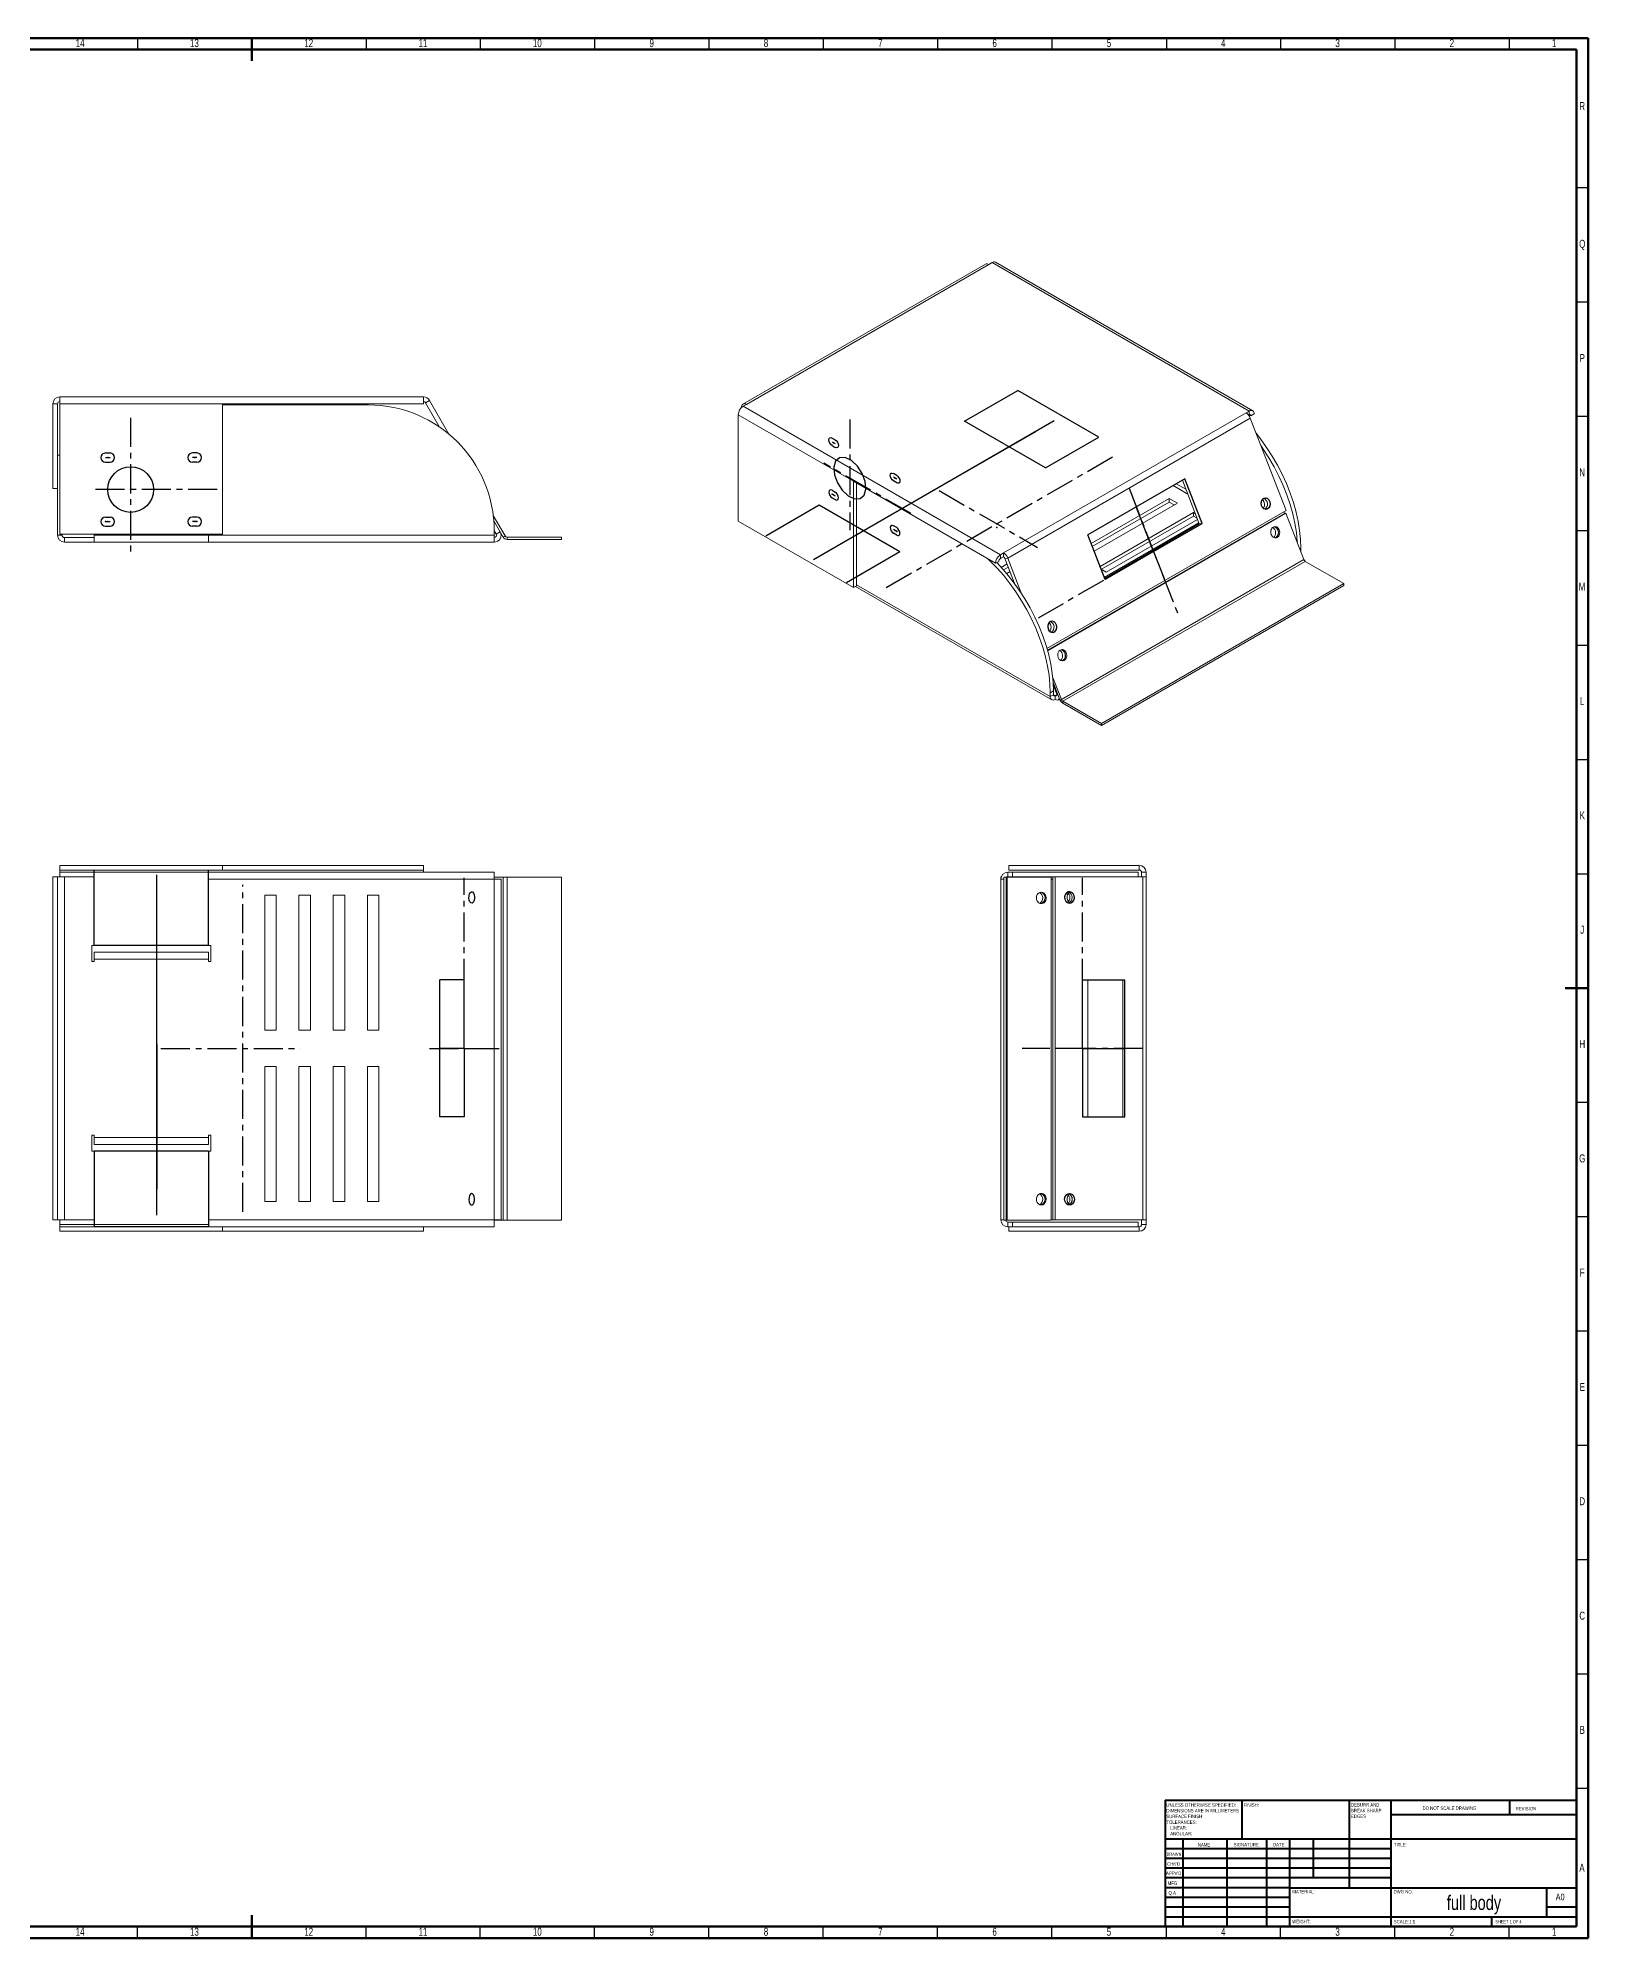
# Model space of a CAD drawing. Header units: millimetres. Extents: x 15 to 1184, y 5 to 836.
# Drawn here: x 506 to 1184, y 5 to 836 of the extents above; entities that cross this region are included whole.
import ezdxf

# ---------------------------------------------------------------- set-up
doc = ezdxf.new("R2010")
doc.units = ezdxf.units.MM
doc.header["$PDSIZE"] = -1
doc.linetypes.add('CENTERX2', pattern=[20.32, 12.7, -2.54, 2.54, -2.54])
doc.styles.add('SLDTEXTSTYLE0', font='TXT', dxfattribs={"width": 0.75})
doc.styles.add('SLDTEXTSTYLE1', font='TXT', dxfattribs={"width": 0.686449})
doc.styles.add('SLDTEXTSTYLE2', font='TXT', dxfattribs={"width": 0.6875})

# ---------------------------------------------------------------- blocks, each defined once
blk = doc.blocks.new('SW_NOTE_0')
at = {"color": 0, "linetype": 'Continuous', "lineweight": 0, "char_height": 1.5, "attachment_point": 1, "style": 'SLDTEXTSTYLE0'}
for s, insert in [('UNLESS OTHERWISE SPECIFIED:', (0, 1.93)), ('TOLERANCES:', (0, -5.57)), ('SURFACE FINISH:', (0, -3.07)), ('DIMENSIONS ARE IN MILLIMETERS', (0, -0.57)), ('LINEAR:', (1.69, -8.07)), ('ANGULAR:', (1.69, -10.57))]:
    blk.add_mtext(s, dxfattribs=dict(at, insert=insert))
blk = doc.blocks.new('SW_NOTE_1')
at = {"color": 0, "linetype": 'Continuous', "lineweight": 0, "char_height": 1.5, "attachment_point": 1, "style": 'SLDTEXTSTYLE0'}
for s, insert in [('DEBURR AND', (0, 1.93)), ('BREAK SHARP', (0, -0.57)), ('EDGES', (0, -3.07))]:
    blk.add_mtext(s, dxfattribs=dict(at, insert=insert))

msp = doc.modelspace()

# ---------------------------------------------------------------- linework, layer by layer
at = {"color": 7, "linetype": 'Continuous', "lineweight": 60}
for p, q in [((15, 836), (1184, 836)), ((1184, 836), (15, 836)), ((20, 831), (1179, 831)), ((1179, 831), (20, 831)), ((599.5, 836), (599.5, 826)), ((599.5, 836), (599.5, 826)), ((1179, 831), (1179, 10)), ((1184, 836), (1184, 5)), ((1184, 420.5), (1174, 420.5)), ((1179, 10), (1179, 65.25)), ((1179, 65.25), (1179, 10)), ((1179, 10), (20, 10)), ((599.5, 5), (599.5, 15)), ((991.8, 10), (1179, 10)), ((1184, 5), (15, 5))]:
    msp.add_line(p, q, dxfattribs=at)
at = {"color": 7, "linetype": 'Continuous', "lineweight": 30}
for p, q in [((549.5, 836), (549.5, 831)), ((649.5, 836), (649.5, 831)), ((699.5, 836), (699.5, 831)), ((749.5, 836), (749.5, 831)), ((799.5, 836), (799.5, 831)), ((849.5, 836), (849.5, 831)), ((899.5, 836), (899.5, 831)), ((949.5, 836), (949.5, 831)), ((999.6, 836), (999.6, 831)), ((1049.5, 836), (1049.5, 831)), ((1099.5, 836), (1099.5, 831)), ((1149.5, 836), (1149.5, 831)), ((1184, 770.5), (1179, 770.5)), ((1184, 720.5), (1179, 720.5)), ((1184, 670.5), (1179, 670.5)), ((1184, 620.5), (1179, 620.5)), ((1179, 570.5), (1184, 570.5)), ((1179, 520.5), (1184, 520.5)), ((1179, 470.5), (1184, 470.5)), ((1179, 370.5), (1184, 370.5)), ((1179, 320.5), (1184, 320.5)), ((1179, 270.5), (1184, 270.5)), ((1179, 220.5), (1184, 220.5)), ((1179, 170.5), (1184, 170.5)), ((1179, 120.5), (1184, 120.5)), ((1179, 70.5), (1184, 70.5)), ((549.5, 5), (549.5, 10)), ((649.5, 5), (649.5, 10)), ((699.5, 5), (699.5, 10)), ((749.5, 5), (749.5, 10)), ((799.5, 5), (799.5, 10)), ((849.5, 5), (849.5, 10)), ((899.5, 5), (899.5, 10)), ((949.5, 5), (949.5, 10)), ((999.6, 5), (999.6, 10)), ((1049.5, 5), (1049.5, 10)), ((1099.5, 5), (1099.5, 10)), ((1149.5, 5), (1149.5, 10))]:
    msp.add_line(p, q, dxfattribs=at)
at = {"color": 7, "linetype": 'Continuous', "lineweight": 15}
for p, q in [((920.43, 737.11), (814.36, 675.88)), ((921.93, 736.97), (815.86, 675.73)), ((923.34, 737.78), (921.93, 736.97)), ((1035.85, 672.83), (923.34, 737.78)), ((1037.35, 672.98), (924.84, 737.93)), ((514.56, 676), (512.56, 676)), ((512.56, 676), (512.56, 639)), ((514.56, 676), (514.56, 639)), ((515.56, 676), (515.56, 679)), ((515.56, 679), (674.67, 679)), ((515.56, 619), (515.56, 676)), ((586.75, 676), (515.56, 676)), ((586.75, 676), (586.75, 619)), ((674.67, 676), (586.75, 676)), ((586.75, 675.5), (650.56, 675.5)), ((674.67, 679), (674.67, 676)), ((675.53, 676.5), (677.27, 677.5)), ((681.69, 665.84), (675.53, 676.5)), ((685.79, 662.73), (677.27, 677.5)), ((813.74, 674.51), (813.74, 674.37)), ((814.45, 674.92), (815.86, 675.73)), ((814.45, 674.92), (926.96, 609.97)), ((862.67, 642.18), (812.33, 671.24)), ((812.33, 624.7), (812.33, 671.24)), ((928.37, 610.78), (1034.44, 672.01)), ((1036.28, 669.73), (930.21, 608.5)), ((1035.85, 672.83), (1034.44, 672.01)), ((1035.85, 671.2), (1035.54, 671.02)), ((1035.85, 671.2), (1035.85, 672.83)), ((1035.85, 671.2), (1036.56, 670.79)), ((1036.28, 669.73), (1051.93, 629.39)), ((1036.56, 670.79), (1037.98, 671.61)), ((514.56, 653.5), (514.56, 618.5)), ((514.56, 653.5), (515.56, 653.5)), ((924.84, 606.29), (862.67, 642.18)), ((862.67, 642.18), (862.67, 595.64)), ((864.09, 641.37), (864.09, 596.46)), ((1007.62, 643.2), (965.2, 618.71)), ((1013.98, 623.54), (1006.59, 642.6)), ((1015.21, 623.65), (1007.62, 643.2)), ((512.56, 639), (514.56, 639)), ((966.67, 614.91), (1000.86, 634.65)), ((967.19, 613.58), (1000.86, 633.02)), ((1004.4, 632.61), (967.96, 611.58)), ((1000.86, 634.65), (1004.4, 632.61)), ((1000.86, 634.65), (1000.86, 633.02)), ((1000.86, 633.02), (1002.98, 631.79)), ((710.33, 618.22), (705.14, 627.21)), ((709.47, 617.72), (705.39, 624.79)), ((862.67, 595.64), (812.33, 624.7)), ((1051.93, 629.39), (947.34, 569.01)), ((947.58, 568.19), (1051.27, 628.05)), ((947.65, 567.93), (1051.88, 628.11)), ((970.55, 604.91), (1011.47, 628.53)), ((971.16, 603.63), (1011.47, 626.9)), ((972.41, 600.11), (1013.8, 624.01)), ((1013.98, 623.54), (972.59, 599.64)), ((1015.21, 623.65), (972.78, 599.16)), ((1013.24, 625.47), (973.28, 602.4)), ((1011.47, 628.53), (1012.22, 628.1)), ((1011.47, 628.53), (1011.47, 626.9)), ((1011.47, 626.9), (1013.03, 625.99)), ((1013.98, 623.54), (1015.21, 623.65)), ((1050.89, 628.79), (1051.2, 628.01)), ((1051.88, 628.11), (1051.27, 628.05)), ((1051.88, 628.11), (1059.73, 607.87)), ((516.56, 618.5), (514.56, 618.5)), ((586.75, 619), (515.56, 619)), ((516.56, 619), (516.56, 618.5)), ((517.56, 617.5), (517.56, 615.5)), ((530.56, 617.5), (517.56, 617.5)), ((530.56, 615.5), (517.56, 615.5)), ((530.56, 618.5), (530.56, 619)), ((530.56, 618.5), (580.56, 618.5)), ((530.56, 617.5), (530.56, 618.5)), ((530.56, 615.5), (530.56, 617.5)), ((580.56, 615.5), (530.56, 615.5)), ((580.56, 618.5), (580.56, 619)), ((580.56, 618.5), (705.56, 618.5)), ((580.56, 615.5), (580.56, 618.5)), ((705.56, 615.5), (580.56, 615.5)), ((705.56, 620.5), (705.56, 618.5)), ((706.42, 619), (705.56, 620.5)), ((705.56, 618.5), (705.56, 615.5)), ((706.42, 619), (708.15, 620)), ((710.33, 618.22), (709.47, 617.72)), ((735.05, 617.72), (711.2, 617.72)), ((711.2, 617.72), (711.2, 616.72)), ((735.05, 616.72), (711.2, 616.72)), ((735.05, 616.72), (735.05, 617.72)), ((972.78, 599.16), (965.2, 618.71)), ((1047.49, 617.5), (1048.1, 617.56)), ((926.25, 607.11), (924.84, 606.29)), ((926.96, 609.97), (928.37, 610.78)), ((926.96, 608.33), (926.96, 609.97)), ((926.96, 608.33), (928.37, 609.15)), ((928.37, 609.15), (928.37, 610.78)), ((928.99, 608.39), (930.21, 608.5)), ((933.34, 597.18), (928.99, 608.39)), ((936.24, 592.96), (930.21, 608.5)), ((1059.73, 607.87), (953.67, 546.64)), ((954.28, 545.88), (1060.35, 607.11)), ((1058.4, 611.3), (1058.4, 612.87)), ((1060.35, 607.11), (1077.21, 597.38)), ((927.39, 604.48), (929.93, 605.95)), ((928.35, 603.41), (930.45, 604.62)), ((931.23, 602.62), (929.75, 601.77)), ((973.28, 602.4), (971.01, 603.72)), ((864.09, 596.46), (862.67, 595.64)), ((863.56, 596.15), (949.42, 546.59)), ((1077.21, 597.38), (971.14, 536.15)), ((1077.21, 596.56), (971.14, 535.33)), ((1077.21, 596.56), (1077.21, 597.38)), ((954.29, 563.7), (953.93, 563.55)), ((954.9, 563.76), (954.29, 563.7)), ((950.21, 550.41), (948.8, 549.59)), ((948.8, 549.59), (948.8, 547.96)), ((950.21, 548.78), (948.8, 547.96)), ((953.67, 546.64), (949.89, 556.37)), ((953.05, 546.59), (950.08, 554.26)), ((951.53, 549.24), (950.16, 552.78)), ((950.21, 550.41), (950.21, 548.78)), ((950.92, 548.37), (950.92, 546.74)), ((952.42, 546.59), (952.94, 546.89)), ((953.67, 546.64), (953.05, 546.59)), ((971.14, 536.15), (954.28, 545.88)), ((954.28, 545.88), (954.28, 545.06)), ((971.14, 535.33), (954.28, 545.06)), ((971.14, 535.33), (971.14, 536.15)), ((586.75, 474.1), (515.56, 474.1)), ((515.56, 474.1), (515.56, 472.1)), ((586.75, 472.1), (586.75, 474.1)), ((674.67, 474.1), (586.75, 474.1)), ((674.67, 472.1), (674.67, 474.1)), ((930.74, 472.1), (930.74, 474.1)), ((987.74, 474.1), (930.74, 474.1)), ((987.74, 472.1), (987.74, 474.1)), ((512.56, 469.1), (512.56, 319.1)), ((512.56, 469.1), (514.56, 469.1)), ((514.56, 319.1), (514.56, 469.1)), ((514.56, 469.1), (517.56, 469.1)), ((586.75, 472.1), (515.56, 472.1)), ((515.56, 472.1), (515.56, 471.1)), ((515.56, 471.1), (515.56, 469.1)), ((517.56, 469.1), (517.56, 319.1)), ((530.56, 469.1), (517.56, 469.1)), ((530.56, 439.1), (530.56, 469.1)), ((580.56, 471.1), (705.56, 471.1)), ((580.56, 468.1), (580.56, 471.1)), ((705.56, 468.1), (580.56, 468.1)), ((580.56, 439.1), (580.56, 468.1)), ((674.67, 472.1), (586.75, 472.1)), ((674.67, 471.1), (674.67, 472.1)), ((705.56, 471.1), (705.56, 468.1)), ((709.47, 469), (705.56, 469)), ((705.56, 319.1), (705.56, 468.1)), ((705.56, 468.1), (708.56, 468.1)), ((708.56, 319.1), (708.56, 468.1)), ((709.47, 469), (711.2, 469)), ((709.47, 319), (709.47, 469)), ((735.05, 469), (711.2, 469)), ((711.2, 319), (711.2, 469)), ((735.05, 319), (735.05, 469)), ((927.24, 469.1), (927.41, 469.1)), ((927.24, 468.1), (927.24, 469.1)), ((927.24, 468.1), (928.46, 468.1)), ((927.24, 319.1), (927.24, 468.1)), ((928.46, 319), (928.46, 469)), ((928.46, 469), (929.46, 469)), ((929.46, 319), (929.46, 469)), ((929.96, 469), (929.46, 469)), ((929.96, 319), (929.96, 469)), ((929.96, 469), (949.19, 469)), ((930.24, 469.1), (930.24, 471.1)), ((932.24, 471.1), (930.24, 471.1)), ((932.24, 469.1), (930.24, 469.1)), ((987.74, 472.1), (930.74, 472.1)), ((932.24, 469.1), (932.24, 471.1)), ((932.24, 471.1), (987.24, 471.1)), ((974.47, 469.1), (932.24, 469.1)), ((949.19, 469), (949.19, 319)), ((949.19, 468.1), (949.9, 468.1)), ((949.9, 319.1), (949.9, 469.1)), ((950.9, 319.1), (950.9, 469.1)), ((974.47, 469.1), (989.24, 469.1)), ((987.24, 471.1), (987.24, 469.1)), ((988.74, 471.1), (990.74, 471.1)), ((988.74, 471.1), (988.74, 469.1)), ((989.24, 319.1), (989.24, 469.1)), ((989.24, 469.1), (990.74, 469.1)), ((990.74, 471.1), (990.74, 469.1)), ((990.74, 469.1), (990.74, 319.1)), ((610.18, 461.1), (605.18, 461.1)), ((605.18, 461.1), (605.18, 402.1)), ((610.18, 402.1), (610.18, 461.1)), ((625.18, 461.1), (620.18, 461.1)), ((620.18, 461.1), (620.18, 402.1)), ((625.18, 402.1), (625.18, 461.1)), ((640.18, 461.1), (635.18, 461.1)), ((635.18, 461.1), (635.18, 402.1)), ((640.18, 402.1), (640.18, 461.1)), ((655.18, 461.1), (650.18, 461.1)), ((650.18, 461.1), (650.18, 402.1)), ((655.18, 402.1), (655.18, 461.1)), ((946.53, 459.89), (947.03, 459.89)), ((956.76, 461.81), (956.38, 461.33)), ((529.56, 439.1), (530.56, 439.1)), ((529.56, 432.1), (529.56, 439.1)), ((530.56, 436.1), (580.56, 436.1)), ((530.56, 433.1), (530.56, 436.1)), ((580.56, 433.1), (530.56, 433.1)), ((530.56, 433.1), (530.56, 432.1)), ((580.56, 439.1), (581.56, 439.1)), ((580.56, 436.1), (580.56, 433.1)), ((580.56, 432.1), (580.56, 433.1)), ((581.56, 439.1), (581.56, 432.1)), ((530.56, 432.1), (529.56, 432.1)), ((581.56, 432.1), (580.56, 432.1)), ((962.9, 424.1), (981.48, 424.1)), ((962.9, 364.1), (962.9, 424.1)), ((965.24, 364.1), (965.24, 424.1)), ((980.48, 364.1), (980.48, 424.1)), ((981.48, 364.1), (981.48, 424.1)), ((605.18, 402.1), (610.18, 402.1)), ((620.18, 402.1), (625.18, 402.1)), ((635.18, 402.1), (640.18, 402.1)), ((650.18, 402.1), (655.18, 402.1)), ((610.18, 386.1), (605.18, 386.1)), ((605.18, 386.1), (605.18, 327.1)), ((610.18, 327.1), (610.18, 386.1)), ((625.18, 386.1), (620.18, 386.1)), ((620.18, 386.1), (620.18, 327.1)), ((625.18, 327.1), (625.18, 386.1)), ((640.18, 386.1), (635.18, 386.1)), ((635.18, 386.1), (635.18, 327.1)), ((640.18, 327.1), (640.18, 386.1)), ((655.18, 386.1), (650.18, 386.1)), ((650.18, 386.1), (650.18, 327.1)), ((655.18, 327.1), (655.18, 386.1)), ((962.9, 364.1), (981.48, 364.1)), ((529.56, 356.1), (530.56, 356.1)), ((529.56, 349.1), (529.56, 356.1)), ((530.56, 349.1), (529.56, 349.1)), ((530.56, 356.1), (530.56, 355.1)), ((530.56, 352.1), (530.56, 355.1)), ((530.56, 355.1), (580.56, 355.1)), ((580.56, 352.1), (530.56, 352.1)), ((530.56, 349.1), (530.56, 319.1)), ((580.56, 355.1), (580.56, 356.1)), ((580.56, 356.1), (581.56, 356.1)), ((580.56, 355.1), (580.56, 352.1)), ((580.56, 349.1), (580.56, 319.1)), ((581.56, 349.1), (580.56, 349.1)), ((581.56, 356.1), (581.56, 349.1)), ((605.18, 327.1), (610.18, 327.1)), ((620.18, 327.1), (625.18, 327.1)), ((635.18, 327.1), (640.18, 327.1)), ((650.18, 327.1), (655.18, 327.1)), ((947.03, 328.1), (946.53, 328.1)), ((956.38, 326.87), (956.7, 326.46)), ((512.56, 319.1), (514.56, 319.1)), ((517.56, 319.1), (514.56, 319.1)), ((515.56, 317.1), (515.56, 319.1)), ((515.56, 317.1), (515.56, 316.1)), ((515.56, 316.1), (580.56, 316.1)), ((515.56, 314.1), (515.56, 316.1)), ((517.56, 319.1), (530.56, 319.1)), ((580.56, 319.1), (705.56, 319.1)), ((580.56, 316.1), (580.56, 319.1)), ((705.56, 316.1), (580.56, 316.1)), ((586.75, 314.1), (586.75, 316.1)), ((674.67, 316.1), (674.67, 314.1)), ((708.56, 319.1), (705.56, 319.1)), ((705.56, 319.1), (705.56, 316.1)), ((705.56, 319), (709.47, 319)), ((711.2, 319), (709.47, 319)), ((711.2, 319), (735.05, 319)), ((928.46, 319.1), (927.24, 319.1)), ((928.46, 319), (929.46, 319)), ((929.46, 319), (929.96, 319)), ((949.19, 319), (929.96, 319)), ((930.24, 318.1), (930.24, 316.1)), ((930.24, 318.1), (932.24, 318.1)), ((930.24, 316.1), (932.24, 316.1)), ((930.74, 314.1), (930.74, 316.1)), ((932.24, 316.1), (932.24, 318.1)), ((932.24, 318.1), (987.24, 318.1)), ((987.24, 316.1), (932.24, 316.1)), ((949.9, 319.1), (949.19, 319.1)), ((950.9, 319.1), (949.9, 319.1)), ((989.24, 319.1), (950.9, 319.1)), ((987.24, 318.1), (987.24, 316.1)), ((987.24, 316.1), (987.74, 316.1)), ((987.74, 316.1), (987.74, 314.1)), ((988.74, 317.1), (988.74, 319.1)), ((988.74, 317.1), (990.74, 317.1)), ((990.74, 319.1), (989.24, 319.1)), ((990.74, 317.1), (990.74, 319.1)), ((515.56, 314.1), (586.75, 314.1)), ((674.67, 314.1), (586.75, 314.1)), ((987.74, 314.1), (930.74, 314.1))]:
    msp.add_line(p, q, dxfattribs=at)
at = {"color": 7, "linetype": 'Continuous'}
for p, q in [((911.32, 668.38), (934.68, 681.87)), ((970.04, 661.46), (934.68, 681.87)), ((950.49, 668.54), (845.27, 607.8)), ((946.68, 647.97), (911.32, 668.38)), ((853.34, 661.04), (854.76, 660.22)), ((853.34, 657.77), (854.76, 656.96)), ((897.88, 638.17), (942.45, 663.9)), ((946.68, 647.97), (970.04, 661.46)), ((535.56, 654.5), (537.56, 654.5)), ((535.56, 650.5), (537.56, 650.5)), ((575.56, 654.5), (573.56, 654.5)), ((575.56, 650.5), (573.56, 650.5)), ((881.63, 644.71), (880.21, 645.53)), ((881.63, 641.44), (880.21, 642.26)), ((1007.62, 643.2), (965.2, 618.71)), ((1015.21, 623.65), (1007.62, 643.2)), ((847.68, 631.64), (824.32, 618.16)), ((883.04, 611.23), (847.68, 631.64)), ((853.34, 638.17), (854.76, 637.36)), ((853.34, 634.91), (854.76, 634.09)), ((535.56, 626.5), (537.56, 626.5)), ((575.56, 626.5), (573.56, 626.5)), ((994, 611.4), (986.41, 630.95)), ((994, 611.4), (1015.21, 623.65)), ((535.56, 622.5), (537.56, 622.5)), ((575.56, 622.5), (573.56, 622.5)), ((881.63, 621.85), (880.21, 622.66)), ((881.63, 618.58), (880.21, 619.4)), ((972.78, 599.16), (965.2, 618.71)), ((883.04, 611.23), (859.68, 597.75)), ((994, 611.4), (972.78, 599.16)), ((530.56, 439.1), (530.56, 472.14)), ((558.06, 321.21), (558.06, 470.01)), ((580.56, 439.1), (580.56, 472.14)), ((580.56, 439.1), (530.56, 439.1)), ((681.75, 364.1), (681.75, 424.1)), ((692.47, 424.1), (681.75, 424.1)), ((692.47, 394.1), (692.47, 424.1)), ((962.9, 394.1), (962.9, 424.1)), ((962.9, 424.1), (981.48, 424.1)), ((981.48, 364.1), (981.48, 424.1)), ((558.06, 395.61), (558.06, 332.58)), ((692.47, 394.1), (681.75, 394.1)), ((692.47, 394.1), (692.47, 364.1)), ((962.9, 394.1), (981.48, 394.1)), ((962.9, 394.1), (962.9, 364.1)), ((692.47, 364.1), (681.75, 364.1)), ((962.9, 364.1), (981.48, 364.1)), ((580.56, 349.1), (530.56, 349.1)), ((530.56, 349.1), (530.56, 316.06)), ((580.56, 349.1), (580.56, 316.06)), ((580.56, 316.06), (530.56, 316.06))]:
    msp.add_line(p, q, dxfattribs=at)
at = {"color": 8, "linetype": 'Continuous', "lineweight": 15}
for p, q in [((813.83, 674.46), (813.74, 674.51)), ((1002.5, 640.24), (1008.95, 636.51)), ((1008.13, 638.62), (1003.91, 641.06)), ((1058.4, 612.87), (1057.91, 612.58)), ((864.09, 596.87), (948.8, 547.96)), ((950.92, 548.37), (950.21, 548.78)), ((951.63, 548.78), (950.92, 548.37)), ((951.53, 549.24), (952.01, 549.28)), ((515.56, 471.1), (580.56, 471.1)), ((930.24, 469), (930.24, 469.1)), ((580.56, 317.1), (515.56, 317.1))]:
    msp.add_line(p, q, dxfattribs=at)
at = {"color": 7, "linetype": 'CENTERX2'}
for p, q in [((546.56, 669.87), (546.56, 610.7)), ((861.12, 669.1), (861.12, 620.78)), ((853.34, 659.4), (854.76, 658.59)), ((535.56, 652.5), (537.56, 652.5)), ((575.56, 652.5), (573.56, 652.5)), ((887.92, 628.01), (849.73, 650.06)), ((976.03, 652.67), (874.9, 594.29)), ((881.63, 643.08), (880.21, 643.89)), ((584.46, 638.5), (530.46, 638.5)), ((853.34, 636.54), (854.76, 635.73)), ((900.17, 638.08), (943.27, 613.2)), ((983.24, 639.11), (1004.75, 583.69)), ((535.56, 624.5), (537.56, 624.5)), ((575.56, 624.5), (573.56, 624.5)), ((881.63, 620.21), (880.21, 621.03)), ((989.66, 608.9), (941.28, 580.97)), ((994, 611.4), (989.66, 608.9)), ((994, 611.4), (998.9, 598.77)), ((595.56, 322.59), (595.56, 465.61)), ((692.47, 400.23), (692.47, 468.65)), ((962.9, 400.23), (962.9, 468.65)), ((692.47, 394.1), (692.47, 400.23)), ((962.9, 394.1), (962.9, 400.23)), ((559.78, 394.1), (620.74, 394.1)), ((677.27, 394.1), (707.68, 394.1)), ((692.47, 394.1), (699.4, 394.1)), ((989.24, 394.1), (936.56, 394.1)), ((962.9, 394.1), (950.9, 394.1))]:
    msp.add_line(p, q, dxfattribs=at)
at = {"color": 7, "linetype": 'Continuous', "lineweight": 40}
for p, q in [((999, 65.25), (1179, 65.25)), ((999, 65.25), (999, 10)), ((1032.8, 48.25), (1032.8, 65.25)), ((1079.6, 65.25), (1079.6, 27)), ((1097.8, 65.25), (1097.8, 10)), ((1179, 58.88), (1097.8, 58.88)), ((1149.8, 58.88), (1149.8, 65.25)), ((1179, 48.25), (999, 48.25)), ((1097.8, 44), (999, 44)), ((1006.8, 48.25), (1006.8, 10)), ((1025.99, 48.25), (1025.99, 10)), ((1043.4, 48.25), (1043.4, 10)), ((1053.6, 10), (1053.6, 48.25)), ((1064, 31.25), (1064, 48.25)), ((1097.8, 39.75), (999, 39.75)), ((1097.8, 35.5), (999, 35.5)), ((1097.8, 31.25), (999, 31.25)), ((1053.6, 27), (999, 27)), ((1053.6, 27), (1179, 27)), ((1166, 14.25), (1166, 27)), ((1053.6, 22.75), (999, 22.75)), ((1053.6, 18.5), (999, 18.5)), ((1179, 18.5), (1166, 18.5)), ((999, 14.25), (1179, 14.25)), ((1142, 10), (1142, 14.25))]:
    msp.add_line(p, q, dxfattribs=at)
at = {"color": 7, "linetype": 'Continuous', "flags": 128}
for points in [[(853.34, 657.77), (852.8, 658.21), (852.34, 658.83), (852.03, 659.53), (851.93, 660.22), (852.03, 660.78), (852.34, 661.14), (852.8, 661.23), (853.34, 661.04)], [(854.76, 660.22), (855.3, 659.78), (855.76, 659.17), (856.06, 658.46), (856.17, 657.77), (856.06, 657.21), (855.76, 656.86), (855.3, 656.77), (854.76, 656.96)], [(867.88, 641.97), (866.58, 645.53), (864.44, 648.78), (861.8, 651.22), (859.05, 652.49), (856.62, 652.38), (854.88, 650.92), (854.08, 648.33), (854.36, 645), (855.66, 641.44), (857.8, 638.19), (860.44, 635.75), (863.19, 634.48), (865.62, 634.59), (867.36, 636.05), (868.16, 638.64), (867.88, 641.97)], [(880.21, 642.26), (879.67, 642.7), (879.21, 643.32), (878.9, 644.02), (878.8, 644.71), (878.9, 645.27), (879.21, 645.63), (879.67, 645.71), (880.21, 645.53)], [(881.63, 644.71), (882.17, 644.27), (882.63, 643.65), (882.93, 642.95), (883.04, 642.26), (882.93, 641.7), (882.63, 641.34), (882.17, 641.26), (881.63, 641.44)], [(853.34, 638.17), (852.8, 638.36), (852.34, 638.27), (852.03, 637.92), (851.93, 637.36), (852.03, 636.67), (852.34, 635.96), (852.8, 635.35), (853.34, 634.91)], [(854.76, 634.09), (855.3, 633.9), (855.76, 633.99), (856.06, 634.35), (856.17, 634.91), (856.06, 635.6), (855.76, 636.3), (855.3, 636.92), (854.76, 637.36)], [(1044.42, 633.99), (1044.84, 633.15), (1044.97, 632.18), (1044.8, 631.24), (1044.35, 630.47), (1043.7, 629.98), (1042.94, 629.86), (1042.19, 630.11), (1041.56, 630.71), (1041.15, 631.55), (1041.01, 632.52), (1041.18, 633.46), (1041.63, 634.23), (1042.28, 634.72), (1043.04, 634.84), (1043.79, 634.59), (1044.42, 633.99)], [(880.21, 622.66), (879.67, 622.85), (879.21, 622.76), (878.9, 622.41), (878.8, 621.85), (878.9, 621.16), (879.21, 620.45), (879.67, 619.83), (880.21, 619.4)], [(881.63, 618.58), (882.17, 618.39), (882.63, 618.48), (882.93, 618.83), (883.04, 619.4), (882.93, 620.08), (882.63, 620.79), (882.17, 621.41), (881.63, 621.85)], [(951.08, 580.11), (950.45, 580.7), (949.7, 580.96), (948.94, 580.83), (948.29, 580.35), (947.85, 579.58), (947.68, 578.64), (947.81, 577.67), (948.22, 576.82), (948.85, 576.23), (949.6, 575.98), (950.36, 576.1), (951.01, 576.59), (951.46, 577.36), (951.63, 578.3), (951.5, 579.26), (951.08, 580.11)], [(695.4, 457.71), (694.97, 458.17), (694.66, 458.93), (694.52, 459.86), (694.57, 460.83), (694.8, 461.69), (695.17, 462.31), (695.64, 462.59), (696.13, 462.49), (696.56, 462.03), (696.86, 461.27), (697.01, 460.34), (696.96, 459.37), (696.73, 458.51), (696.35, 457.89), (695.88, 457.61), (695.4, 457.71)], [(957.84, 457.71), (958.58, 458.17), (959.12, 458.93), (959.36, 459.86), (959.28, 460.83), (958.88, 461.69), (958.22, 462.31), (957.41, 462.59), (956.57, 462.49), (955.83, 462.03), (955.29, 461.27), (955.05, 460.34), (955.14, 459.37), (955.54, 458.51), (956.19, 457.89), (957, 457.61), (957.84, 457.71)], [(695.4, 325.71), (695.88, 325.61), (696.35, 325.89), (696.73, 326.51), (696.96, 327.37), (697.01, 328.34), (696.86, 329.27), (696.56, 330.03), (696.13, 330.49), (695.64, 330.59), (695.17, 330.31), (694.8, 329.69), (694.57, 328.83), (694.52, 327.86), (694.66, 326.93), (694.97, 326.17), (695.4, 325.71)], [(957.84, 325.71), (957, 325.61), (956.19, 325.89), (955.54, 326.51), (955.14, 327.37), (955.05, 328.34), (955.29, 329.27), (955.83, 330.03), (956.57, 330.49), (957.41, 330.59), (958.22, 330.31), (958.88, 329.69), (959.28, 328.83), (959.36, 327.86), (959.12, 326.93), (958.58, 326.17), (957.84, 325.71)]]:
    msp.add_lwpolyline(points, dxfattribs=at)
at = {"color": 7, "linetype": 'Continuous', "lineweight": 15, "flags": 128}
for points in [[(1038.84, 663.13), (1040.78, 660.63), (1043.4, 656.97), (1045.85, 653.15), (1048.12, 649.22), (1050.2, 645.18), (1052.07, 641.08), (1053.71, 636.95), (1055.13, 632.8), (1056.29, 628.66), (1057.21, 624.58), (1057.87, 620.56), (1058.27, 616.65), (1058.4, 612.87)], [(1056.9, 615.19), (1056.85, 615.83), (1056.46, 619.75), (1055.8, 623.76), (1054.88, 627.85), (1053.71, 631.98), (1052.3, 636.13), (1050.65, 640.27), (1048.79, 644.37), (1046.71, 648.4), (1044.44, 652.34), (1041.98, 656.15), (1040.98, 657.6)], [(1043.87, 630.07), (1044.48, 630.64), (1044.87, 631.46), (1044.96, 632.42), (1044.76, 633.37), (1044.29, 634.16), (1043.62, 634.68), (1042.85, 634.85), (1042.11, 634.63), (1041.5, 634.06), (1041.12, 633.24), (1041.02, 632.28), (1041.22, 631.33), (1041.7, 630.54), (1042.37, 630.02), (1043.13, 629.85), (1043.87, 630.07)], [(1046.33, 622.11), (1047.07, 622.33), (1047.84, 622.17), (1048.51, 621.65), (1048.98, 620.86), (1049.19, 619.91), (1049.09, 618.94), (1048.71, 618.12), (1048.1, 617.56)], [(1047.49, 617.5), (1048.09, 618.06), (1048.48, 618.89), (1048.57, 619.85), (1048.37, 620.8), (1047.9, 621.59), (1047.23, 622.11), (1046.69, 622.27)], [(948.8, 549.59), (948.67, 553.38), (948.27, 557.29), (947.61, 561.31), (946.69, 565.39), (945.52, 569.52), (944.11, 573.67), (942.47, 577.81), (940.6, 581.91), (938.52, 585.94), (936.25, 589.88), (933.8, 593.7), (931.18, 597.36), (928.42, 600.86), (925.53, 604.15), (922.54, 607.23), (921.51, 608.22)], [(925.39, 606.61), (926.95, 604.97), (929.83, 601.67), (932.59, 598.18), (935.21, 594.51), (937.66, 590.7), (939.94, 586.76), (942.01, 582.73), (943.88, 578.63), (945.53, 574.49), (946.94, 570.34), (948.11, 566.21), (949.02, 562.12), (949.68, 558.11), (950.08, 554.2), (950.21, 550.41)], [(948.77, 580.75), (948.16, 580.18), (947.78, 579.36), (947.68, 578.4), (947.88, 577.45), (948.36, 576.65), (949.03, 576.13), (949.79, 575.97), (950.54, 576.19), (951.15, 576.75), (951.53, 577.58), (951.62, 578.54), (951.42, 579.49), (950.95, 580.28), (950.28, 580.8), (949.51, 580.96), (948.77, 580.75)], [(954.9, 563.76), (954.16, 563.54), (953.39, 563.7), (952.72, 564.22), (952.25, 565.01), (952.05, 565.96), (952.14, 566.92), (952.53, 567.75), (953.14, 568.31)], [(950.92, 548.37), (951.1, 548.29), (951.28, 548.27), (951.42, 548.32), (951.53, 548.42), (951.6, 548.58), (951.63, 548.78), (951.6, 549), (951.53, 549.24)], [(950.92, 546.74), (951.47, 546.5), (951.98, 546.45), (952.42, 546.59), (952.76, 546.9), (952.86, 547.08)], [(942.7, 459.89), (942.8, 460.67), (943.11, 461.37), (943.59, 461.92), (944.19, 462.27), (944.86, 462.4), (945.53, 462.27), (946.14, 461.92), (946.61, 461.37), (946.92, 460.67), (947.03, 459.89)], [(959.37, 460.1), (959.26, 460.87), (958.96, 461.57), (958.48, 462.12), (957.87, 462.48), (957.21, 462.6), (956.54, 462.48), (955.93, 462.12), (955.45, 461.57), (955.15, 460.87), (955.04, 460.1), (955.15, 459.33), (955.45, 458.63), (955.93, 458.08), (956.54, 457.72), (957.21, 457.6), (957.87, 457.72), (958.48, 458.08), (958.96, 458.63), (959.26, 459.33), (959.37, 460.1)], [(947.03, 328.1), (946.92, 327.33), (946.61, 326.63), (946.14, 326.07), (945.53, 325.72), (944.86, 325.6), (944.19, 325.72), (943.59, 326.07), (943.11, 326.63), (942.8, 327.33), (942.7, 328.1)], [(955.04, 328.1), (955.15, 327.33), (955.45, 326.63), (955.93, 326.08), (956.54, 325.72), (957.21, 325.6), (957.87, 325.72), (958.48, 326.08), (958.96, 326.63), (959.26, 327.33), (959.37, 328.1), (959.26, 328.87), (958.96, 329.57), (958.48, 330.12), (957.87, 330.48), (957.21, 330.6), (956.54, 330.48), (955.93, 330.12), (955.45, 329.57), (955.15, 328.87), (955.04, 328.1)]]:
    msp.add_lwpolyline(points, dxfattribs=at)
at = {"color": 7, "linetype": 'Continuous'}
msp.add_circle((546.56, 638.5), 10, dxfattribs=at)
at = {"color": 7, "linetype": 'Continuous', "lineweight": 15}
for centre, radius, start, end in [((921.05, 735.74), 1.51, 54.38242, 114.30712), ((924.22, 736.55), 1.51, 65.69288, 125.61758), ((515.56, 676), 3, 90, 180), ((515.56, 676), 1, 90, 180), ((650.56, 620.5), 55, 0, 90), ((674.67, 676), 3, 30, 90), ((674.67, 676), 1, 30, 90), ((816.93, 671.03), 4.61, 122.60548, 177.39452), ((815.04, 674.72), 1.31, 50.79671, 189.21404), ((1036.68, 671.82), 1.31, 350.78596, 129.20329), ((1031.96, 668.14), 4.6, 20.22711, 57.36203), ((1036.13, 670.86), 0.437, 350.78596, 129.20329), ((1039.69, 632.05), 2.86, 321.96278, 48.25625), ((1041.1, 632.18), 2.7, 303.49054, 66.72849), ((517.56, 618.5), 3, 180, 270), ((517.56, 618.5), 1, 180, 270), ((705.56, 618.5), 3, 270, 30), ((705.56, 618.5), 1, 270, 30), ((711.2, 618.72), 2, 210, 270), ((711.2, 618.72), 1, 210, 270), ((1044.61, 619.6), 2.78, 312.69173, 57.33698), ((1045.98, 619.7), 2.66, 304.42605, 74.54565), ((929.44, 606.08), 4.61, 122.60548, 177.39452), ((927.79, 607.04), 1.54, 122.60548, 177.39452), ((925.89, 606.91), 4.6, 20.22711, 57.36203), ((927.55, 607.86), 1.53, 20.22711, 57.36203), ((1061.17, 608.4), 1.53, 200.22711, 237.36203), ((946.35, 578.17), 2.86, 321.96278, 48.25625), ((947.76, 578.3), 2.7, 303.49054, 66.72849), ((951.43, 565.8), 2.78, 312.35783, 57.81223), ((952.83, 565.93), 2.63, 294.79802, 73.96187), ((950.65, 548.71), 0.437, 170.78596, 309.20329), ((950.09, 547.75), 1.31, 170.78596, 309.20329), ((955.93, 547.65), 3.07, 200.22711, 237.36203), ((955.11, 547.17), 1.53, 200.22711, 237.36203), ((987.74, 471.1), 3, 0, 90), ((930.24, 468.1), 3, 90, 180), ((930.24, 468.1), 1, 90, 116.32183), ((987.74, 471.1), 1, 0, 90), ((943.03, 459.8), 2.5, 294.63296, 2.10628), ((943.03, 459.98), 2.5, 357.93615, 64.39101), ((944.16, 460.05), 2.37, 356.23408, 79.39943), ((944.13, 460.03), 2.4, 356.77656, 78.46002), ((944.12, 459.76), 2.41, 283.097, 3.11016), ((958.62, 460.21), 2.5, 153.43642, 224.50477), ((954.83, 460.18), 2.55, 358.24548, 57.19202), ((954.83, 460.02), 2.55, 302.80798, 1.75452), ((955.97, 460.24), 2.41, 356.6355, 72.15009), ((955.94, 459.98), 2.44, 288.36186, 2.85255), ((943.03, 328.01), 2.5, 295.60899, 2.06385), ((943.02, 328.19), 2.51, 357.97078, 63.59295), ((944.13, 327.97), 2.4, 281.16266, 3.20383), ((944.16, 327.94), 2.37, 280.98001, 3.78341), ((944.13, 328.24), 2.4, 356.56048, 73.49182), ((958.62, 327.99), 2.5, 135.49524, 206.56358), ((954.83, 328.18), 2.55, 358.24548, 57.19202), ((954.83, 328.02), 2.55, 302.80798, 1.75452), ((955.86, 328.1), 2.58, 289.15704, 70.84296), ((955.97, 328.24), 2.41, 356.6355, 72.15009), ((955.94, 327.98), 2.44, 288.36186, 2.85255), ((930.24, 319.1), 3, 180, 270), ((930.24, 319.1), 1, 185.95126, 270), ((987.74, 317.1), 1, 270, 0), ((987.74, 317.1), 3, 270, 0)]:
    msp.add_arc(centre, radius, start, end, dxfattribs=at)
at = {"color": 7, "linetype": 'Continuous'}
for centre, start, end in [((535.56, 652.5), 90, 270), ((537.56, 652.5), 270, 90), ((573.56, 652.5), 90, 270), ((575.56, 652.5), 270, 90), ((535.56, 624.5), 90, 270), ((537.56, 624.5), 270, 90), ((573.56, 624.5), 90, 270), ((575.56, 624.5), 270, 90)]:
    msp.add_arc(centre, 2, start, end, dxfattribs=at)
at = {"color": 7, "linetype": 'Continuous', "lineweight": 15}
for points in [[(1048.1, 617.56), (1047.85, 617.46), (1047.36, 617.26), (1046.57, 617.44), (1045.89, 617.97), (1045.4, 618.79), (1045.19, 619.76), (1045.29, 620.74), (1045.68, 621.61), (1046.11, 621.94), (1046.33, 622.11)], [(954.9, 563.76), (955.12, 563.92), (955.56, 564.26), (955.94, 565.13), (956.05, 566.11), (955.84, 567.08), (955.35, 567.9), (954.66, 568.42), (953.87, 568.61), (953.38, 568.41), (953.14, 568.31)], [(942.7, 459.89), (942.73, 459.57), (942.79, 458.91), (943.29, 458.08), (944.01, 457.52), (944.86, 457.33), (945.71, 457.52), (946.43, 458.08), (946.93, 458.91), (946.99, 459.57), (947.03, 459.89)], [(942.7, 328.1), (942.73, 328.43), (942.79, 329.08), (943.29, 329.91), (944.01, 330.47), (944.86, 330.67), (945.71, 330.47), (946.43, 329.91), (946.93, 329.08), (946.99, 328.43), (947.03, 328.1)]]:
    msp.add_open_spline(points, degree=3, dxfattribs=at)
for points, knots in [([(953.51, 568.42), (953.69, 568.4), (954.13, 568.35), (954.74, 567.83), (955.22, 567.03), (955.43, 566.05), (955.33, 565.07), (954.95, 564.2), (954.51, 563.87), (954.29, 563.7)], [0, 0, 0, 0, 0.101499, 0.251249, 0.400999, 0.55075, 0.7005, 0.85025, 1, 1, 1, 1]), ([(946.53, 459.89), (946.5, 459.57), (946.43, 458.91), (945.93, 458.09), (945.29, 457.55), (944.81, 457.48), (944.61, 457.45)], [0, 0, 0, 0, 0.270387, 0.540775, 0.811162, 1, 1, 1, 1]), ([(944.61, 330.54), (944.81, 330.51), (945.29, 330.44), (945.93, 329.9), (946.43, 329.08), (946.5, 328.43), (946.53, 328.1)], [0, 0, 0, 0, 0.1888376, 0.4592251, 0.7296125, 1, 1, 1, 1])]:
    msp.add_open_spline(points, degree=3, knots=knots, dxfattribs=at)
at = {"color": 7, "linetype": 'Continuous'}
for p in [(854.05, 659), (536.56, 652.5), (574.56, 652.5), (861.12, 643.48), (861.12, 643.48), (880.92, 643.48), (546.56, 638.5), (546.56, 638.5), (853.34, 636.54), (854.05, 636.13), (897.88, 638.17), (535.56, 624.5), (536.56, 624.5), (574.56, 624.5), (575.56, 624.5), (925.47, 623.48), (880.92, 620.62), (881.63, 620.21), (925.47, 621.85), (558.06, 395.61), (595.56, 394.1), (595.56, 394.1)]:
    msp.add_point(p, dxfattribs=at)

# ---------------------------------------------------------------- block references
at = {"color": 7, "linetype": 'Continuous', "lineweight": 0}
for name, p in [('SW_NOTE_0', (999.59, 61.99)), ('SW_NOTE_1', (1080.31, 62.07))]:
    msp.add_blockref(name, p, dxfattribs=at)

# ---------------------------------------------------------------- texts
for s, insert, char_height, attachment_point, style in [('14', (524.43, 835.53), 3.5, 2, 'SLDTEXTSTYLE0'), ('13', (574.43, 835.53), 3.5, 2, 'SLDTEXTSTYLE0'), ('12', (624.43, 835.53), 3.5, 2, 'SLDTEXTSTYLE0'), ('11', (674.43, 835.53), 3.5, 2, 'SLDTEXTSTYLE0'), ('10', (724.43, 835.53), 3.5, 2, 'SLDTEXTSTYLE0'), ('9', (774.46, 835.53), 3.5, 2, 'SLDTEXTSTYLE0'), ('8', (824.46, 835.53), 3.5, 2, 'SLDTEXTSTYLE0'), ('7', (874.46, 835.53), 3.5, 2, 'SLDTEXTSTYLE0'), ('6', (924.46, 835.53), 3.5, 2, 'SLDTEXTSTYLE0'), ('5', (974.46, 835.53), 3.5, 2, 'SLDTEXTSTYLE0'), ('4', (1024.46, 835.53), 3.5, 2, 'SLDTEXTSTYLE0'), ('3', (1074.46, 835.53), 3.5, 2, 'SLDTEXTSTYLE0'), ('2', (1124.46, 835.53), 3.5, 2, 'SLDTEXTSTYLE0'), ('1', (1169.21, 835.53), 3.5, 2, 'SLDTEXTSTYLE0'), ('R', (1181.45, 807.98), 3.5, 2, 'SLDTEXTSTYLE0'), ('Q', (1181.49, 747.73), 3.5, 2, 'SLDTEXTSTYLE0'), ('P', (1181.49, 697.78), 3.5, 2, 'SLDTEXTSTYLE0'), ('N', (1181.47, 647.73), 3.5, 2, 'SLDTEXTSTYLE0'), ('M', (1181.38, 597.78), 3.5, 2, 'SLDTEXTSTYLE0'), ('L', (1181.46, 547.73), 3.5, 2, 'SLDTEXTSTYLE0'), ('K', (1181.49, 497.78), 3.5, 2, 'SLDTEXTSTYLE0'), ('J', (1181.47, 447.73), 3.5, 2, 'SLDTEXTSTYLE0'), ('H', (1181.49, 397.78), 3.5, 2, 'SLDTEXTSTYLE0'), ('G', (1181.49, 347.73), 3.5, 2, 'SLDTEXTSTYLE0'), ('F', (1181.46, 297.78), 3.5, 2, 'SLDTEXTSTYLE0'), ('E', (1181.51, 247.73), 3.5, 2, 'SLDTEXTSTYLE0'), ('D', (1181.46, 197.78), 3.5, 2, 'SLDTEXTSTYLE0'), ('C', (1181.46, 147.73), 3.5, 2, 'SLDTEXTSTYLE0'), ('B', (1181.47, 97.78), 3.5, 2, 'SLDTEXTSTYLE0'), ('FINISH:', (1033.37, 63.92), 1.5, 1, 'SLDTEXTSTYLE0'), ('DO NOT SCALE DRAWING', (1111.61, 62.53), 1.5, 1, 'SLDTEXTSTYLE0'), ('REVISION', (1152.33, 62.33), 1.5, 1, 'SLDTEXTSTYLE0'), ('DRAWN', (999.64, 42.38), 1.5, 1, 'SLDTEXTSTYLE1'), ('NAME', (1013.32, 46.5), 1.5, 1, 'SLDTEXTSTYLE0'), ('SIGNATURE', (1029.03, 46.56), 1.5, 1, 'SLDTEXTSTYLE0'), ('DATE', (1046.21, 46.58), 1.5, 1, 'SLDTEXTSTYLE0'), ('TITLE:', (1099.09, 46.58), 1.5, 1, 'SLDTEXTSTYLE0'), ("APPV'D", (999.4, 34.07), 1.5, 1, 'SLDTEXTSTYLE0'), ("CHK'D", (999.94, 38.16), 1.5, 1, 'SLDTEXTSTYLE0'), ('A', (1181.36, 37.48), 3.5, 2, 'SLDTEXTSTYLE0'), ('MFG', (1000.12, 29.72), 1.5, 1, 'SLDTEXTSTYLE0'), ('Q.A', (1000.51, 25.5), 1.5, 1, 'SLDTEXTSTYLE0'), ('MATERIAL:', (1054.65, 25.99), 1.5, 1, 'SLDTEXTSTYLE0'), ('DWG NO.', (1098.95, 25.99), 1.5, 1, 'SLDTEXTSTYLE0'), ('full body', (1134.13, 23.61), 6.35, 2, 'SLDTEXTSTYLE0'), ('A0', (1169.87, 24.41), 2.91, 1, 'SLDTEXTSTYLE0'), ('14', (524.43, 9.48), 3.5, 2, 'SLDTEXTSTYLE0'), ('13', (574.43, 9.48), 3.5, 2, 'SLDTEXTSTYLE0'), ('12', (624.43, 9.48), 3.5, 2, 'SLDTEXTSTYLE0'), ('11', (674.43, 9.48), 3.5, 2, 'SLDTEXTSTYLE0'), ('10', (724.43, 9.48), 3.5, 2, 'SLDTEXTSTYLE0'), ('9', (774.46, 9.48), 3.5, 2, 'SLDTEXTSTYLE0'), ('8', (824.46, 9.48), 3.5, 2, 'SLDTEXTSTYLE0'), ('7', (874.46, 9.48), 3.5, 2, 'SLDTEXTSTYLE0'), ('6', (924.46, 9.48), 3.5, 2, 'SLDTEXTSTYLE0'), ('5', (974.46, 9.48), 3.5, 2, 'SLDTEXTSTYLE0'), ('4', (1024.46, 9.48), 3.5, 2, 'SLDTEXTSTYLE0'), ('WEIGHT:', (1054.62, 12.95), 1.499, 1, 'SLDTEXTSTYLE0'), ('3', (1074.46, 9.48), 3.5, 2, 'SLDTEXTSTYLE0'), ('SCALE:1:1', (1099.07, 12.9), 1.5, 1, 'SLDTEXTSTYLE0'), ('2', (1124.46, 9.48), 3.5, 2, 'SLDTEXTSTYLE0'), ('SHEET 1 OF 4', (1143.48, 12.9), 1.5, 1, 'SLDTEXTSTYLE2'), ('1', (1169.21, 9.48), 3.5, 2, 'SLDTEXTSTYLE0')]:
    msp.add_mtext(s, dxfattribs=dict(at, insert=insert, char_height=char_height, attachment_point=attachment_point, style=style))

doc.saveas('drawing.dxf')
